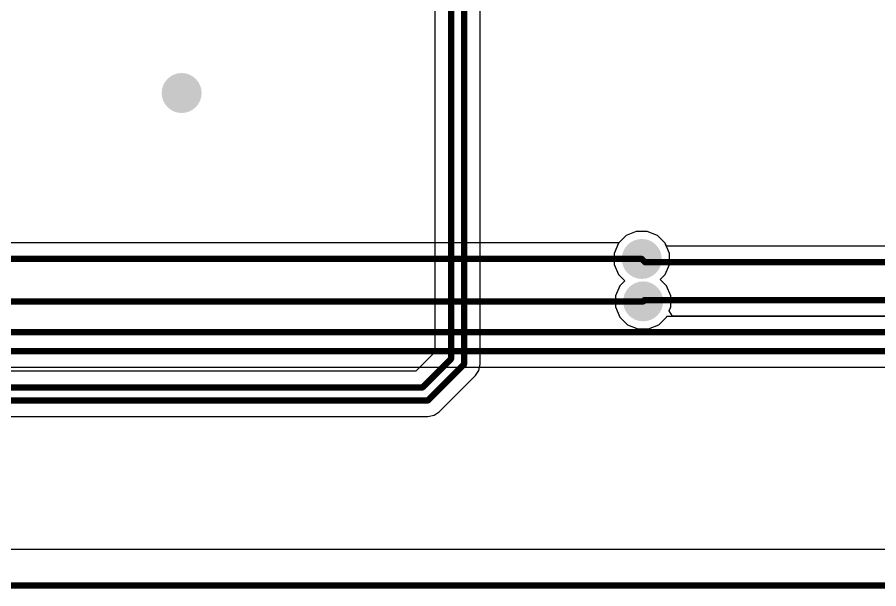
# Model space of a CAD drawing. Header units: millimetres. Extents: x 1 to 134, y -1 to 87.
# Drawn here: x 88.19 to 105.5, y -1.3 to 10.18 of the extents above; entities that cross this region are included whole.
import ezdxf

# ---------------------------------------------------------------- set-up
doc = ezdxf.new("R2010")
doc.units = ezdxf.units.MM
for name, color, linetype in [('BottomLayer', 5, 'Continuous'), ('BottomSolder', 6, 'Continuous'), ('TopLayer', 1, 'Continuous'), ('TopOverlay', 2, 'Continuous'), ('TopSolder', 216, 'Continuous'), ('ViaHoleLayer', 16, 'Continuous')]:
    doc.layers.add(name, color=color, linetype=linetype)

# ---------------------------------------------------------------- blocks, each defined once
blk = doc.blocks.new('1_1376430_8_1')
at = {"layer": 'TopOverlay', "const_width": 0.127}
blk.add_lwpolyline([(-56.3498873, -18.83334308), (56.3498873, -18.83334308)], dxfattribs=at)
blk.add_lwpolyline([(-56.3498873, -18.83334308), (56.3498873, -18.83334308)], dxfattribs=at)

msp = doc.modelspace()

# ---------------------------------------------------------------- hatches: boundary and pattern name
at = {"layer": 'BottomLayer'}
h = msp.add_hatch(color=5, dxfattribs=at)
edge = h.paths.add_edge_path()
edge.add_arc((91.4908, 8.6614), 0.2999994, 0, 360)
h = msp.add_hatch(color=5, dxfattribs=at)
edge = h.paths.add_edge_path()
edge.add_arc((100.73826436, 5.3277516), 0.2999994, 0, 360)
h = msp.add_hatch(color=5, dxfattribs=at)
edge = h.paths.add_edge_path()
edge.add_arc((100.7658005, 4.474197299999999), 0.2999994, 0, 360)
at = {"layer": 'BottomSolder'}
h = msp.add_hatch(color=6, dxfattribs=at)
edge = h.paths.add_edge_path()
edge.add_arc((91.4908, 8.6614), 0.4015993999999999, 0, 360)
h = msp.add_hatch(color=6, dxfattribs=at)
edge = h.paths.add_edge_path()
edge.add_arc((100.73826436, 5.3277516), 0.4015993999999999, 0, 360)
h = msp.add_hatch(color=6, dxfattribs=at)
edge = h.paths.add_edge_path()
edge.add_arc((100.7658005, 4.474197299999999), 0.4015993999999999, 0, 360)
at = {"layer": 'TopLayer'}
h = msp.add_hatch(color=1, dxfattribs=at)
edge = h.paths.add_edge_path()
edge.add_arc((91.4908, 8.6614), 0.2999994, 0, 360)
h = msp.add_hatch(color=1, dxfattribs=at)
edge = h.paths.add_edge_path()
edge.add_arc((100.73826436, 5.3277516), 0.2999994, 0, 360)
h = msp.add_hatch(color=1, dxfattribs=at)
edge = h.paths.add_edge_path()
edge.add_arc((100.7658005, 4.474197299999999), 0.2999994, 0, 360)
at = {"layer": 'TopSolder'}
h = msp.add_hatch(color=216, dxfattribs=at)
edge = h.paths.add_edge_path()
edge.add_arc((91.4908, 8.6614), 0.4015993999999999, 0, 360)
h = msp.add_hatch(color=216, dxfattribs=at)
edge = h.paths.add_edge_path()
edge.add_arc((100.73826436, 5.3277516), 0.4015993999999999, 0, 360)
h = msp.add_hatch(color=216, dxfattribs=at)
edge = h.paths.add_edge_path()
edge.add_arc((100.7658005, 4.474197299999999), 0.4015993999999999, 0, 360)
at = {"layer": 'ViaHoleLayer'}
h = msp.add_hatch(color=16, dxfattribs=at)
edge = h.paths.add_edge_path()
edge.add_arc((91.4908, 8.6614), 0.1499997, 0, 360)
h = msp.add_hatch(color=16, dxfattribs=at)
edge = h.paths.add_edge_path()
edge.add_arc((100.73826436, 5.3277516), 0.1499997, 0, 360)
h = msp.add_hatch(color=16, dxfattribs=at)
edge = h.paths.add_edge_path()
edge.add_arc((100.7658005, 4.474197299999999), 0.1499997, 0, 360)

# ---------------------------------------------------------------- linework, layer by layer
at = {"layer": 'BottomLayer'}
for p, q in [((100.4244499, 5.797410299999999), (100.27851166, 5.65147206)), ((100.62806646, 5.881751), (100.4244499, 5.797410299999999)), ((100.84846226, 5.881751), (100.62806646, 5.881751)), ((101.05207882, 5.797410299999999), (100.84846226, 5.881751)), ((101.20792306, 5.64156606), (101.05207882, 5.797410299999999)), ((100.27851166, 5.65147206), (47.00334008, 5.65147206)), ((101.29226376, 5.437949499999999), (101.20792306, 5.64156606)), ((101.29226376, 5.2175537), (101.29226376, 5.437949499999999)), ((101.20792306, 5.013937139999999), (101.29226376, 5.2175537)), ((101.10872844, 4.91474252), (101.20792306, 5.013937139999999)), ((101.2354592, 4.78801176), (101.10872844, 4.91474252)), ((101.3197999, 4.5843952), (101.2354592, 4.78801176)), ((101.3197999, 4.3639994), (101.3197999, 4.5843952)), ((101.28749872, 4.28601632), (101.3197999, 4.3639994)), ((101.35805738, 4.180418359999999), (101.28749872, 4.28601632)), ((105.942257, 4.180418359999999), (101.35805738, 4.180418359999999)), ((16.64348462, 3.15197744), (106.2440979, 3.15197744)), ((133.985, -0.50800254), (1.04139746, -0.50800254))]:
    msp.add_line(p, q, dxfattribs=at)
at = {"layer": 'BottomLayer', "const_width": 0.127}
for points in [[(46.86925094, 5.3277516), (100.73826436, 5.3277516)], [(47.06240269999999, 4.474197299999999), (100.7658005, 4.474197299999999)], [(16.8012999, 3.856697899999999), (106.07634614, 3.856697899999999)], [(16.64348462, 3.4756979), (106.2440979, 3.4756979)]]:
    msp.add_lwpolyline(points, dxfattribs=at)
at = {"layer": 'BottomLayer', "const_width": 0.0635}
for points in [[(100.70651436, 5.3277516, 1), (100.77001436, 5.3277516, 1)], [(100.7340505, 4.474197299999999, 1), (100.7975505, 4.474197299999999, 1)]]:
    msp.add_lwpolyline(points, format="xyb", close=True, dxfattribs=at)
at = {"layer": 'TopLayer'}
for p, q in [((97.49034096, 3.2120205), (97.49034096, 15.54756352)), ((96.58128004, 11.01584792), (96.58128004, 3.45447366)), ((100.4244499, 5.797410299999999), (100.26860566, 5.64156606)), ((100.62806646, 5.881751), (100.4244499, 5.797410299999999)), ((100.84846226, 5.881751), (100.62806646, 5.881751)), ((101.05207882, 5.797410299999999), (100.84846226, 5.881751)), ((101.20792306, 5.64156606), (101.05207882, 5.797410299999999)), ((100.26860566, 5.64156606), (100.18426496, 5.437949499999999)), ((101.23122248, 5.58531776), (101.20792306, 5.64156606)), ((119.73230816, 5.58531776), (101.23122248, 5.58531776)), ((100.18426496, 5.437949499999999), (100.18426496, 5.2175537)), ((100.18426496, 5.2175537), (100.26860566, 5.013937139999999)), ((100.26860566, 5.013937139999999), (100.39533642, 4.887206379999999)), ((100.39533642, 4.887206379999999), (100.2961418, 4.78801176)), ((100.2961418, 4.78801176), (100.2118011, 4.5843952)), ((100.2118011, 4.5843952), (100.2118011, 4.3639994)), ((100.2118011, 4.3639994), (100.2961418, 4.16038284)), ((100.2961418, 4.16038284), (100.45198604, 4.004538599999999)), ((101.07961496, 4.004538599999999), (101.2354592, 4.16038284)), ((101.2354592, 4.16038284), (101.24187778, 4.17587684)), ((101.24187778, 4.17587684), (119.8917973, 4.17587684)), ((100.45198604, 4.004538599999999), (100.6556026, 3.920197899999999)), ((100.8759984, 3.920197899999999), (101.07961496, 4.004538599999999)), ((100.6556026, 3.920197899999999), (100.8759984, 3.920197899999999)), ((96.58128004, 3.45447366), (96.19752159999999, 3.07071522)), ((97.46570042, 3.08813708), (97.49034096, 3.2120205)), ((96.19752159999999, 3.07071522), (30.33459008, 3.07071014)), ((96.66887956, 2.25646996), (97.39552529999999, 2.983115699999999)), ((97.39552529999999, 2.983115699999999), (97.46570042, 3.08813708)), ((96.56385818, 2.18629484), (96.66887956, 2.25646996)), ((11.65584156, 2.16164922), (96.33161582, 2.16164922)), ((96.33161582, 2.16164922), (96.33164122, 2.1616543)), ((96.33164122, 2.1616543), (96.43997476, 2.1616543)), ((96.43997476, 2.1616543), (96.56385818, 2.18629484)), ((134.0104, -0.508), (1.0414, -0.508))]:
    msp.add_line(p, q, dxfattribs=at)
at = {"layer": 'TopLayer', "const_width": 0.127}
for points in [[(97.1666205, 3.2120205), (97.1666205, 15.54756352)], [(96.9050005, 3.32038452), (96.9050005, 11.01584792)], [(100.73826436, 5.3277516), (100.80441866, 5.261597299999999)], [(100.80441866, 5.261597299999999), (119.8663973, 5.261597299999999)], [(100.7658005, 4.474197299999999), (100.7912005, 4.4995973)], [(100.7912005, 4.4995973), (119.8917973, 4.4995973)], [(96.33161073999999, 2.74699476), (96.9050005, 3.32038452)], [(96.43997476, 2.48537476), (97.1666205, 3.2120205)], [(11.76420558, 2.74698968), (96.33161073999999, 2.74699476)], [(11.65584156, 2.48536968), (96.33161582, 2.48536968)], [(96.33161582, 2.48536968), (96.3316209, 2.48537476)], [(96.3316209, 2.48537476), (96.43997476, 2.48537476)]]:
    msp.add_lwpolyline(points, dxfattribs=at)
at = {"layer": 'TopLayer', "const_width": 0.0635}
for points in [[(100.70651436, 5.3277516, 1), (100.77001436, 5.3277516, 1)], [(100.77266866, 5.261597299999999, 1), (100.83616866, 5.261597299999999, 1)], [(100.77266866, 5.261597299999999, 1), (100.83616866, 5.261597299999999, 1)], [(100.7340505, 4.474197299999999, 1), (100.7975505, 4.474197299999999, 1)], [(100.7594505, 4.4995973, 1), (100.8229505, 4.4995973, 1)], [(100.7594505, 4.4995973, 1), (100.8229505, 4.4995973, 1)], [(96.8732505, 3.32038452, 1), (96.93675049999999, 3.32038452, 1)], [(96.8732505, 3.32038452, 1), (96.93675049999999, 3.32038452, 1)], [(97.13487049999999, 3.2120205, 1), (97.1983705, 3.2120205, 1)], [(97.13487049999999, 3.2120205, 1), (97.1983705, 3.2120205, 1)], [(96.29986074, 2.74699476, 1), (96.36336073999999, 2.74699476, 1)], [(96.29986074, 2.74699476, 1), (96.36336073999999, 2.74699476, 1)], [(96.29986582, 2.48536968, 1), (96.36336582, 2.48536968, 1)], [(96.29986582, 2.48536968, 1), (96.36336582, 2.48536968, 1)], [(96.29987089999999, 2.48537476, 1), (96.36337089999999, 2.48537476, 1)], [(96.29987089999999, 2.48537476, 1), (96.36337089999999, 2.48537476, 1)], [(96.40822476, 2.48537476, 1), (96.47172475999999, 2.48537476, 1)], [(96.40822476, 2.48537476, 1), (96.47172475999999, 2.48537476, 1)]]:
    msp.add_lwpolyline(points, format="xyb", close=True, dxfattribs=at)

# ---------------------------------------------------------------- block references
msp.add_blockref('1_1376430_8_1', (67.53480269999999, 17.59698284))

doc.saveas('drawing.dxf')
